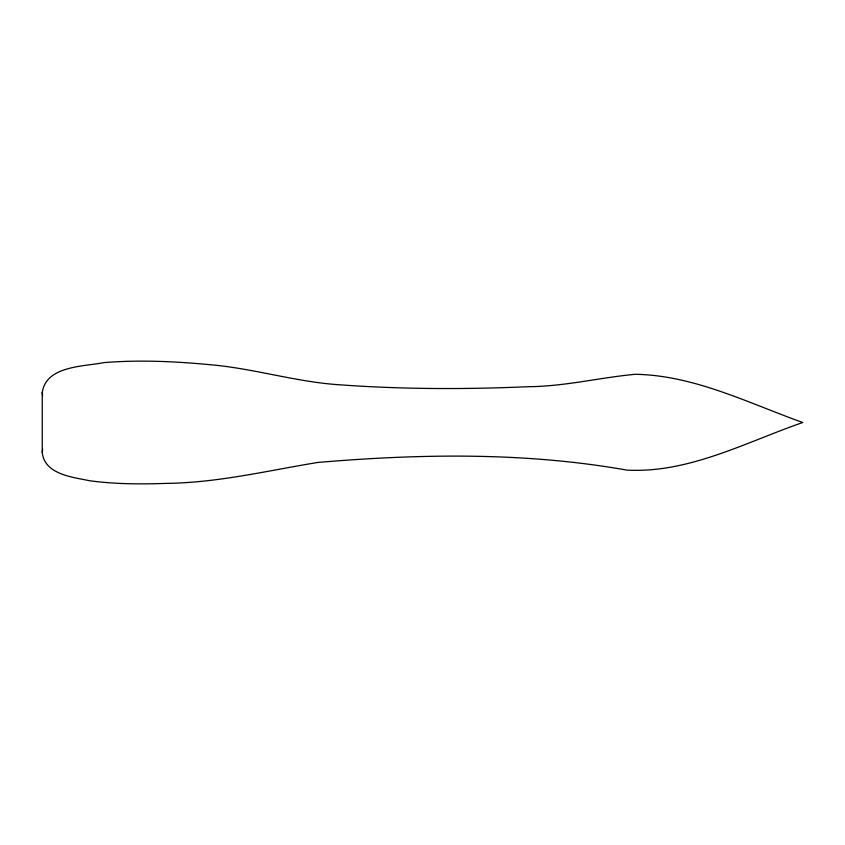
<?xml version="1.0" encoding="UTF-8"?>
<svg xmlns="http://www.w3.org/2000/svg" width="845" height="845" viewBox="0 0 845 845"><rect width="100%" height="100%" fill="white"/><g stroke="black" fill="none" stroke-linecap="round" stroke-linejoin="round"><path stroke-width="1.27" d="M42.25 392.576C45.979 365.579 84.141 366.593 104.03 362.6C142.023 359.558 180.238 361.628 218.094 365.505C258.961 370.047 298.644 382.162 339.764 384.802C402.474 389.355 465.468 389.45 528.273 386.693C564.397 386.471 599.538 377.609 635.303 374.293C694.157 375.286 748.374 403.107 802.75 422.5C745.892 442.188 688.77 473.411 626.927 470.116C525.104 452.043 420.556 453.733 317.836 462.447C267.379 470.697 217.323 482.865 165.884 483.393C140.481 484.269 114.952 484.174 89.728 480.752C72.955 477.267 44.341 474.415 42.25 452.424L42.25 392.576L42.63 395.682M42.25 452.424L42.63 449.318"/></g></svg>
